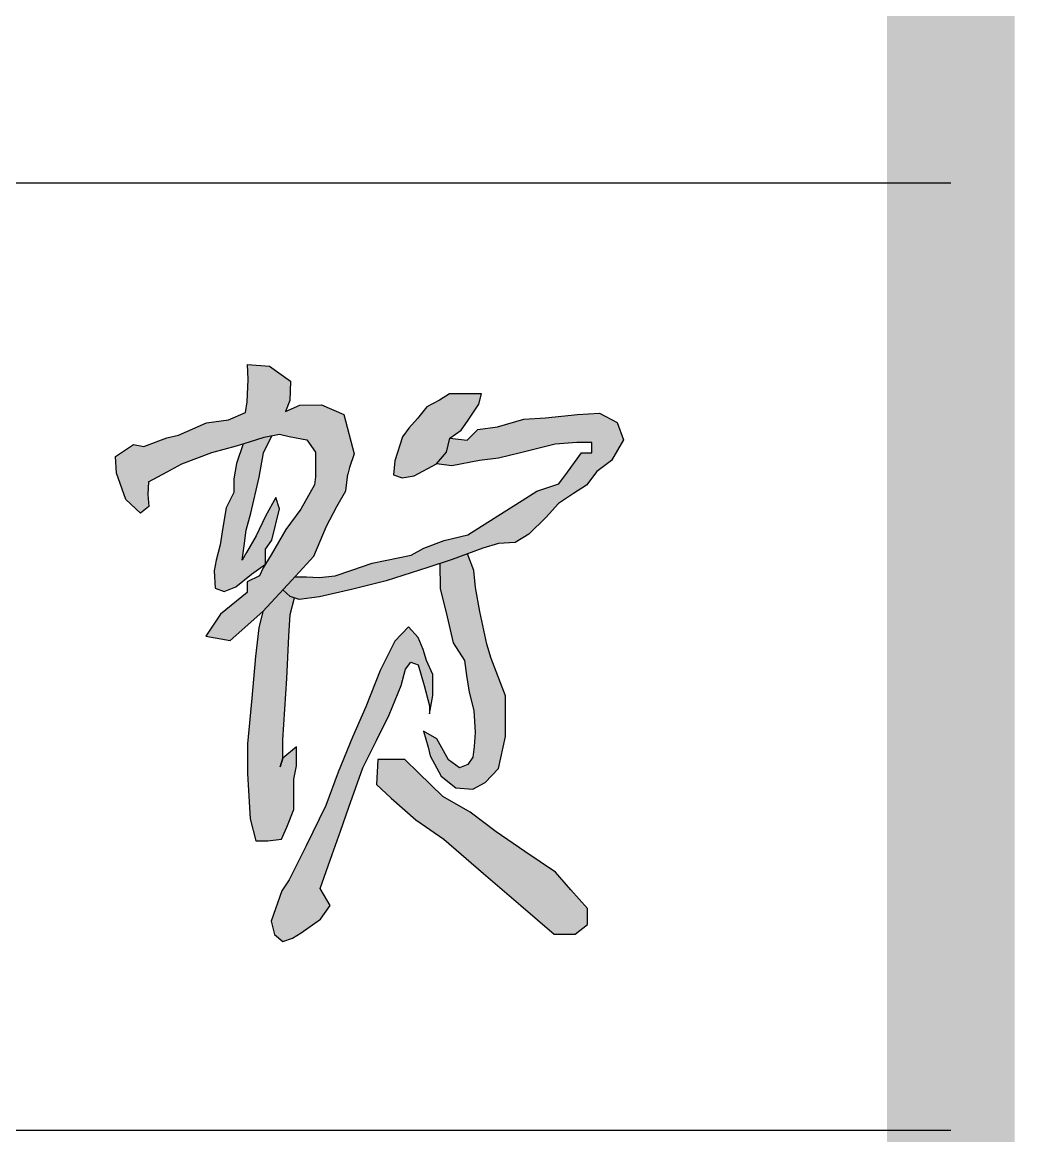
# Model space of a CAD drawing. Extents: x 14207793 to 14719554, y -1675802 to -1228715.
# Drawn here: x 14515102 to 14515880, y -1405236 to -1404364 of the extents above; entities that cross this region are included whole.
import ezdxf

# ---------------------------------------------------------------- set-up
doc = ezdxf.new("R2010")
doc.units = 0
doc.header["$LTSCALE"] = 500
doc.header["$MEASUREMENT"] = 0
doc.layers.get('0').update_dxf_attribs({"linetype": 'CONTINUOUS'})
doc.layers.add('PUB_TITLE', color=4, linetype='CONTINUOUS')

# ---------------------------------------------------------------- blocks, each defined once
blk = doc.blocks.new('54598989')
for points in [[(3421252.3, -2078056.8), (3421316.2, -2078044.6), (3421355.7, -2078054.1), (3421429.1, -2078067.7), (3421465.8, -2078119.3), (3421465.8, -2078221.2), (3421461.7, -2078255.2), (3421404.6, -2078355.7), (3421342.1, -2078441.3), (3421280.9, -2078546.3), (3421248.3, -2078600.6), (3421232, -2078633.2), (3421181.7, -2078659), (3421181.7, -2078702.6), (3421069.9, -2078793.5), (3421008.4, -2078884.3), (3421110, -2078903), (3421246.4, -2078782.8), (3421366.7, -2078651.9), (3421458.1, -2078552.5), (3421511.1, -2078427.4), (3421553.9, -2078344.6), (3421591.4, -2078280.5), (3421600, -2078211.4), (3421607.3, -2078182.4), (3421626.6, -2078125.6), (3421583, -2077962.1), (3421489.8, -2077922.3), (3421400.3, -2077923.5), (3421341.1, -2077950.1), (3421358, -2077904.1), (3421361.6, -2077823.2), (3421274.5, -2077761.5), (3421182.6, -2077754.3), (3421185, -2077817.1), (3421181.4, -2077910.2), (3421174.1, -2077953.7), (3421104, -2077985.1), (3421012, -2077997.2), (3420894.7, -2078048), (3420846.3, -2078060), (3420750.7, -2078095.1), (3420708.4, -2078086.6), (3420633.5, -2078137.5), (3420637.7, -2078206.8), (3420675.5, -2078316), (3420736.5, -2078372.7), (3420772.2, -2078345.4), (3420768, -2078295), (3420770.1, -2078242.5), (3420848.5, -2078200.8), (3420909.8, -2078168.3), (3421033.4, -2078120.7), (3421136.8, -2078093.5), (3421191.2, -2078075.9)], [(3422024.9, -2078060.3), (3422071.9, -2078027.4), (3422098.5, -2077989.8), (3422144.6, -2077920), (3422156.6, -2077875.8), (3422023.3, -2077875.8), (3421981, -2077902.4), (3421929.4, -2077930.4), (3421890.2, -2077978.9), (3421854.2, -2078019.6), (3421827.6, -2078055.6), (3421796.2, -2078155.7), (3421790, -2078213.6), (3421826, -2078226.1), (3421876.1, -2078218.3), (3421968.5, -2078168.2), (3422010.8, -2078119.7)], [(3421932.5, -2078598.9), (3422033.8, -2078565.9), (3422161.4, -2078518.1), (3422227.4, -2078499.9), (3422296.8, -2078495.4), (3422353.8, -2078460.1), (3422425.7, -2078389.1), (3422477, -2078333.4), (3422539.6, -2078291.3), (3422593.1, -2078256), (3422636.4, -2078200.3), (3422697.1, -2078154.1), (3422747.7, -2078068.3), (3422720.9, -2077995.8), (3422646.8, -2077956.4), (3422555.3, -2077962.7), (3422422.8, -2077976.9), (3422332.9, -2077981.6), (3422222.5, -2078013.1), (3422140.5, -2078024.2), (3422096.4, -2078069.9), (3422024.9, -2078060.3), (3422010.8, -2078119.7), (3421968.5, -2078168.2), (3422032.5, -2078175.5), (3422148.5, -2078153.2), (3422226.6, -2078144.3), (3422318.1, -2078122), (3422463.2, -2078086.3), (3422552.4, -2078079.6), (3422614.9, -2078079.6), (3422614.9, -2078122.4), (3422572.6, -2078122.4), (3422514.5, -2078202.3), (3422478.8, -2078251.3), (3422386.1, -2078282.1), (3422325.3, -2078320.4), (3422251.2, -2078367.2), (3422098.9, -2078463.4), (3422001, -2078486.1), (3421915.6, -2078518), (3421863.2, -2078547.6), (3421700.9, -2078581.5), (3421616.6, -2078610.5), (3421547.1, -2078634.4), (3421481.1, -2078641.2), (3421427.6, -2078638.5), (3421379, -2078638.5), (3421366.7, -2078651.9), (3421330, -2078691.8), (3421360.4, -2078719.7), (3421396.8, -2078732.2), (3421482.2, -2078720.9), (3421621.1, -2078689), (3421759.5, -2078654.6)], [(3421230.7, -2078222.6), (3421248.8, -2078121.3), (3421284.3, -2078050.7), (3421252.3, -2078056.8), (3421191.2, -2078075.9), (3421164, -2078084.7), (3421136, -2078165.9), (3421124.9, -2078229.7), (3421124.9, -2078286.6), (3421093, -2078350.4), (3421079.2, -2078432.8), (3421068.1, -2078504.9), (3421051.4, -2078568.7), (3421043.1, -2078613.1), (3421047.3, -2078685.3), (3421084.8, -2078699.2), (3421133.4, -2078679.7), (3421198.6, -2078627), (3421257.8, -2078584.8), (3421257.8, -2078523), (3421283.3, -2078485.5), (3421315.3, -2078355.1), (3421300, -2078307.9), (3421256.9, -2078385.6), (3421218.1, -2078467.5), (3421177.8, -2078536.8), (3421159.7, -2078567.9), (3421168.1, -2078509), (3421177.3, -2078444.2), (3421195.9, -2078373.1)], [(3422150, -2078782.7), (3422131.8, -2078682.1), (3422123.8, -2078611.7), (3422097.6, -2078542), (3422033.8, -2078565.9), (3421983.2, -2078582.4), (3421984.8, -2078686.2), (3422012.9, -2078804.9), (3422038.4, -2078912), (3422085.5, -2078986.4), (3422093.5, -2079048.8), (3422105.6, -2079117.2), (3422123.8, -2079193.6), (3422129.8, -2079286.2), (3422125.8, -2079344.5), (3422119.7, -2079388.8), (3422099.6, -2079418.9), (3422065.4, -2079433), (3422019, -2079398.8), (3421970.7, -2079312.3), (3421914.3, -2079280.1), (3421934.5, -2079346.5), (3421942.5, -2079382.7), (3421988.8, -2079467.2), (3422049.3, -2079515.5), (3422119.7, -2079521.5), (3422172.1, -2079493.4), (3422226.4, -2079435), (3422256.6, -2079302.3), (3422256.6, -2079132.7), (3422196.3, -2078977.8), (3422178.1, -2078917.5)], [(3421346, -2079061.6), (3421354.9, -2078884.3), (3421359.5, -2078794.4), (3421378.6, -2078726), (3421360.4, -2078719.7), (3421330, -2078691.8), (3421246.4, -2078782.8), (3421229, -2078850.8), (3421215.5, -2078969.8), (3421199.8, -2079142.6), (3421182.5, -2079333.3), (3421182.5, -2079455.7), (3421193, -2079644.3), (3421217.7, -2079736.3), (3421267.2, -2079736.3), (3421323.3, -2079729.6), (3421345.8, -2079680.2), (3421375, -2079606.1), (3421375, -2079532), (3421375, -2079480.4), (3421386.3, -2079424.3), (3421386.3, -2079386.1), (3421386.3, -2079345.7), (3421330.1, -2079392.8), (3421330.1, -2079316.5)], [(3421484.5, -2079935.1), (3421526.9, -2080005.7), (3421486.5, -2080062.3), (3421405.7, -2080118.8), (3421369.3, -2080141), (3421328.9, -2080155.1), (3421294.6, -2080126.9), (3421280.4, -2080070.3), (3421324.9, -2079945.2), (3421355.2, -2079898.7), (3421425.9, -2079756.9), (3421508.7, -2079589.4), (3421559.2, -2079450.1), (3421619.9, -2079304.7), (3421674.5, -2079178.9), (3421735.2, -2079027.5), (3421795.8, -2078906.3), (3421852.3, -2078845.8), (3421892.8, -2078890.2), (3421913, -2078940.7), (3421927.6, -2078985.9), (3421953.5, -2079044.2), (3421953.5, -2079078.3), (3421953.5, -2079132), (3421939.3, -2079207.5), (3421939.3, -2079175.2), (3421917.1, -2079090.4), (3421892.8, -2079003.6), (3421862.5, -2078993.5), (3421840.3, -2079021.8), (3421822.1, -2079090.4), (3421771.6, -2079211.5), (3421719.1, -2079318.5), (3421663, -2079432.8), (3421604.8, -2079596.8), (3421569.4, -2079696.8), (3421535, -2079793.8)], [(3421995.2, -2079551.4), (3421894.6, -2079453.1), (3421837.7, -2079397.6), (3421759.6, -2079397.6), (3421725.3, -2079397.6), (3421719.4, -2079501.8), (3421780.8, -2079559.6), (3421883.6, -2079648.8), (3421999.7, -2079729.1), (3422165, -2079872), (3422320.4, -2080006.2), (3422458.1, -2080125.2), (3422546.6, -2080125.2), (3422596.9, -2080084.3), (3422596.9, -2080018.1), (3422528.3, -2079940.4), (3422463.9, -2079867.4), (3422336.2, -2079780.4), (3422217.2, -2079699.3), (3422109.5, -2079617.6)]]:
    blk.add_hatch(color=256).paths.add_polyline_path(points)
for p, q in [((3421185, -2077817.1), (3421182.6, -2077754.3)), ((3421182.6, -2077754.3), (3421274.5, -2077761.5)), ((3421274.5, -2077761.5), (3421361.6, -2077823.2)), ((3421181.4, -2077910.2), (3421185, -2077817.1)), ((3421361.6, -2077823.2), (3421358, -2077904.1)), ((3422023.3, -2077875.8), (3421981, -2077902.4)), ((3422156.6, -2077875.8), (3422023.3, -2077875.8)), ((3422144.6, -2077920), (3422156.6, -2077875.8)), ((3421174.1, -2077953.7), (3421181.4, -2077910.2)), ((3421358, -2077904.1), (3421341.1, -2077950.1)), ((3421341.1, -2077950.1), (3421400.3, -2077923.5)), ((3421400.3, -2077923.5), (3421489.8, -2077922.3)), ((3421489.8, -2077922.3), (3421583, -2077962.1)), ((3421929.4, -2077930.4), (3421890.2, -2077978.9)), ((3421981, -2077902.4), (3421929.4, -2077930.4)), ((3422098.5, -2077989.8), (3422144.6, -2077920)), ((3421012, -2077997.2), (3421104, -2077985.1)), ((3421104, -2077985.1), (3421174.1, -2077953.7)), ((3421583, -2077962.1), (3421626.6, -2078125.6)), ((3421890.2, -2077978.9), (3421854.2, -2078019.6)), ((3422071.9, -2078027.4), (3422098.5, -2077989.8)), ((3422222.5, -2078013.1), (3422332.9, -2077981.6)), ((3422332.9, -2077981.6), (3422422.8, -2077976.9)), ((3422422.8, -2077976.9), (3422555.3, -2077962.7)), ((3422555.3, -2077962.7), (3422646.8, -2077956.4)), ((3422646.8, -2077956.4), (3422720.9, -2077995.8)), ((3420894.7, -2078048), (3421012, -2077997.2)), ((3421854.2, -2078019.6), (3421827.6, -2078055.6)), ((3422024.9, -2078060.3), (3422071.9, -2078027.4)), ((3422096.4, -2078069.9), (3422140.5, -2078024.2)), ((3422140.5, -2078024.2), (3422222.5, -2078013.1)), ((3422720.9, -2077995.8), (3422747.7, -2078068.3)), ((3420633.5, -2078137.5), (3420708.4, -2078086.6)), ((3420708.4, -2078086.6), (3420750.7, -2078095.1)), ((3420750.7, -2078095.1), (3420846.3, -2078060)), ((3420846.3, -2078060), (3420894.7, -2078048)), ((3421164, -2078084.7), (3421136, -2078165.9)), ((3421136.8, -2078093.5), (3421191.2, -2078075.9)), ((3421191.2, -2078075.9), (3421252.3, -2078056.8)), ((3421248.8, -2078121.3), (3421284.3, -2078050.7)), ((3421252.3, -2078056.8), (3421316.2, -2078044.6)), ((3421316.2, -2078044.6), (3421355.7, -2078054.1)), ((3421355.7, -2078054.1), (3421429.1, -2078067.7)), ((3421429.1, -2078067.7), (3421465.8, -2078119.3)), ((3421827.6, -2078055.6), (3421796.2, -2078155.7)), ((3422010.8, -2078119.7), (3422024.9, -2078060.3)), ((3422024.9, -2078060.3), (3422096.4, -2078069.9)), ((3422463.2, -2078086.3), (3422318.1, -2078122)), ((3422552.4, -2078079.6), (3422463.2, -2078086.3)), ((3422614.9, -2078079.6), (3422552.4, -2078079.6)), ((3422614.9, -2078122.4), (3422614.9, -2078079.6)), ((3422747.7, -2078068.3), (3422697.1, -2078154.1)), ((3420909.8, -2078168.3), (3421033.4, -2078120.7)), ((3421033.4, -2078120.7), (3421136.8, -2078093.5)), ((3421230.7, -2078222.6), (3421248.8, -2078121.3)), ((3421465.8, -2078119.3), (3421465.8, -2078221.2)), ((3421626.6, -2078125.6), (3421607.3, -2078182.4)), ((3421968.5, -2078168.2), (3422010.8, -2078119.7)), ((3422318.1, -2078122), (3422226.6, -2078144.3)), ((3422514.5, -2078202.3), (3422572.6, -2078122.4)), ((3422572.6, -2078122.4), (3422614.9, -2078122.4)), ((3420637.7, -2078206.8), (3420633.5, -2078137.5)), ((3420848.5, -2078200.8), (3420909.8, -2078168.3)), ((3421136, -2078165.9), (3421124.9, -2078229.7)), ((3421796.2, -2078155.7), (3421790, -2078213.6)), ((3421876.1, -2078218.3), (3421968.5, -2078168.2)), ((3422032.5, -2078175.5), (3421968.5, -2078168.2)), ((3422148.5, -2078153.2), (3422032.5, -2078175.5)), ((3422226.6, -2078144.3), (3422148.5, -2078153.2)), ((3422697.1, -2078154.1), (3422636.4, -2078200.3)), ((3420675.5, -2078316), (3420637.7, -2078206.8)), ((3420770.1, -2078242.5), (3420848.5, -2078200.8)), ((3421195.9, -2078373.1), (3421230.7, -2078222.6)), ((3421465.8, -2078221.2), (3421461.7, -2078255.2)), ((3421591.4, -2078280.5), (3421600, -2078211.4)), ((3421607.3, -2078182.4), (3421600, -2078211.4)), ((3421790, -2078213.6), (3421826, -2078226.1)), ((3421826, -2078226.1), (3421876.1, -2078218.3)), ((3422478.8, -2078251.3), (3422514.5, -2078202.3)), ((3422636.4, -2078200.3), (3422593.1, -2078256)), ((3420770.1, -2078242.5), (3420768, -2078295)), ((3421124.9, -2078229.7), (3421124.9, -2078286.6)), ((3421461.7, -2078255.2), (3421404.6, -2078355.7)), ((3422386.1, -2078282.1), (3422478.8, -2078251.3)), ((3422593.1, -2078256), (3422539.6, -2078291.3)), ((3420736.5, -2078372.7), (3420675.5, -2078316)), ((3420768, -2078295), (3420772.2, -2078345.4)), ((3421124.9, -2078286.6), (3421093, -2078350.4)), ((3421300, -2078307.9), (3421256.9, -2078385.6)), ((3421315.3, -2078355.1), (3421300, -2078307.9)), ((3421553.9, -2078344.6), (3421591.4, -2078280.5)), ((3422325.3, -2078320.4), (3422386.1, -2078282.1)), ((3422539.6, -2078291.3), (3422477, -2078333.4)), ((3420772.2, -2078345.4), (3420736.5, -2078372.7)), ((3421093, -2078350.4), (3421079.2, -2078432.8)), ((3421283.3, -2078485.5), (3421315.3, -2078355.1)), ((3421404.6, -2078355.7), (3421342.1, -2078441.3)), ((3421511.1, -2078427.4), (3421553.9, -2078344.6)), ((3422251.2, -2078367.2), (3422325.3, -2078320.4)), ((3422477, -2078333.4), (3422425.7, -2078389.1)), ((3421177.3, -2078444.2), (3421195.9, -2078373.1)), ((3421256.9, -2078385.6), (3421218.1, -2078467.5)), ((3422098.9, -2078463.4), (3422251.2, -2078367.2)), ((3422425.7, -2078389.1), (3422353.8, -2078460.1)), ((3421079.2, -2078432.8), (3421068.1, -2078504.9)), ((3421168.1, -2078509), (3421177.3, -2078444.2)), ((3421342.1, -2078441.3), (3421280.9, -2078546.3)), ((3421458.1, -2078552.5), (3421511.1, -2078427.4)), ((3421218.1, -2078467.5), (3421177.8, -2078536.8)), ((3421257.8, -2078523), (3421283.3, -2078485.5)), ((3421283.3, -2078485.5), (3421283.3, -2078485.5)), ((3421915.6, -2078518), (3422001, -2078486.1)), ((3422001, -2078486.1), (3422098.9, -2078463.4)), ((3422227.4, -2078499.9), (3422161.4, -2078518.1)), ((3422296.8, -2078495.4), (3422227.4, -2078499.9)), ((3422353.8, -2078460.1), (3422296.8, -2078495.4)), ((3421068.1, -2078504.9), (3421051.4, -2078568.7)), ((3421159.7, -2078567.9), (3421168.1, -2078509)), ((3421177.8, -2078536.8), (3421159.7, -2078567.9)), ((3421280.9, -2078546.3), (3421248.3, -2078600.6)), ((3421257.8, -2078584.8), (3421257.8, -2078523)), ((3421700.9, -2078581.5), (3421863.2, -2078547.6)), ((3421863.2, -2078547.6), (3421915.6, -2078518)), ((3422161.4, -2078518.1), (3422033.8, -2078565.9)), ((3422123.8, -2078611.7), (3422097.6, -2078542)), ((3421051.4, -2078568.7), (3421043.1, -2078613.1)), ((3421198.6, -2078627), (3421257.8, -2078584.8)), ((3421366.7, -2078651.9), (3421458.1, -2078552.5)), ((3421616.6, -2078610.5), (3421700.9, -2078581.5)), ((3422033.8, -2078565.9), (3421932.5, -2078598.9)), ((3421983.2, -2078582.4), (3421984.8, -2078686.2)), ((3421043.1, -2078613.1), (3421047.3, -2078685.3)), ((3421133.4, -2078679.7), (3421198.6, -2078627)), ((3421232, -2078633.2), (3421181.7, -2078659)), ((3421248.3, -2078600.6), (3421232, -2078633.2)), ((3421379, -2078638.5), (3421427.6, -2078638.5)), ((3421427.6, -2078638.5), (3421481.1, -2078641.2)), ((3421481.1, -2078641.2), (3421547.1, -2078634.4)), ((3421547.1, -2078634.4), (3421616.6, -2078610.5)), ((3421932.5, -2078598.9), (3421759.5, -2078654.6)), ((3422131.8, -2078682.1), (3422123.8, -2078611.7)), ((3421047.3, -2078685.3), (3421084.8, -2078699.2)), ((3421084.8, -2078699.2), (3421133.4, -2078679.7)), ((3421181.7, -2078659), (3421181.7, -2078702.6)), ((3421246.4, -2078782.8), (3421366.7, -2078651.9)), ((3421621.1, -2078689), (3421482.2, -2078720.9)), ((3421759.5, -2078654.6), (3421621.1, -2078689)), ((3421984.8, -2078686.2), (3422012.9, -2078804.9)), ((3422150, -2078782.7), (3422131.8, -2078682.1)), ((3421181.7, -2078702.6), (3421069.9, -2078793.5)), ((3421360.4, -2078719.7), (3421330, -2078691.8)), ((3421359.5, -2078794.4), (3421378.6, -2078726)), ((3421396.8, -2078732.2), (3421360.4, -2078719.7)), ((3421482.2, -2078720.9), (3421396.8, -2078732.2)), ((3421069.9, -2078793.5), (3421008.4, -2078884.3)), ((3421110, -2078903), (3421246.4, -2078782.8)), ((3421246.4, -2078782.8), (3421229, -2078850.8)), ((3421354.9, -2078884.3), (3421359.5, -2078794.4)), ((3422012.9, -2078804.9), (3422038.4, -2078912)), ((3422178.1, -2078917.5), (3422150, -2078782.7)), ((3421229, -2078850.8), (3421215.5, -2078969.8)), ((3421852.3, -2078845.8), (3421795.8, -2078906.3)), ((3421892.8, -2078890.2), (3421852.3, -2078845.8)), ((3421008.4, -2078884.3), (3421008.4, -2078884.3)), ((3421008.4, -2078884.3), (3421110, -2078903)), ((3421346, -2079061.6), (3421354.9, -2078884.3)), ((3421795.8, -2078906.3), (3421735.2, -2079027.5)), ((3421913, -2078940.7), (3421892.8, -2078890.2)), ((3422038.4, -2078912), (3422085.5, -2078986.4)), ((3422196.3, -2078977.8), (3422178.1, -2078917.5)), ((3421927.6, -2078985.9), (3421913, -2078940.7)), ((3421215.5, -2078969.8), (3421199.8, -2079142.6)), ((3421840.3, -2079021.8), (3421862.5, -2078993.5)), ((3421862.5, -2078993.5), (3421892.8, -2079003.6)), ((3421892.8, -2079003.6), (3421892.8, -2079003.6)), ((3421892.8, -2079003.6), (3421917.1, -2079090.4)), ((3421953.5, -2079044.2), (3421927.6, -2078985.9)), ((3422085.5, -2078986.4), (3422093.5, -2079048.8)), ((3422256.6, -2079132.7), (3422196.3, -2078977.8)), ((3421735.2, -2079027.5), (3421674.5, -2079178.9)), ((3421822.1, -2079090.4), (3421840.3, -2079021.8)), ((3421953.5, -2079078.3), (3421953.5, -2079044.2)), ((3422093.5, -2079048.8), (3422105.6, -2079117.2)), ((3421330.1, -2079316.5), (3421346, -2079061.6)), ((3421771.6, -2079211.5), (3421822.1, -2079090.4)), ((3421917.1, -2079090.4), (3421939.3, -2079175.2)), ((3421953.5, -2079132), (3421953.5, -2079078.3)), ((3421199.8, -2079142.6), (3421182.5, -2079333.3)), ((3421939.3, -2079207.5), (3421953.5, -2079132)), ((3422105.6, -2079117.2), (3422123.8, -2079193.6)), ((3422256.6, -2079302.3), (3422256.6, -2079132.7)), ((3421674.5, -2079178.9), (3421619.9, -2079304.7)), ((3421939.3, -2079175.2), (3421939.3, -2079207.5)), ((3422123.8, -2079193.6), (3422129.8, -2079286.2)), ((3421719.1, -2079318.5), (3421771.6, -2079211.5)), ((3421970.7, -2079312.3), (3421914.3, -2079280.1)), ((3421914.3, -2079280.1), (3421934.5, -2079346.5)), ((3422129.8, -2079286.2), (3422125.8, -2079344.5)), ((3421182.5, -2079333.3), (3421182.5, -2079455.7)), ((3421330.1, -2079392.8), (3421330.1, -2079316.5)), ((3421619.9, -2079304.7), (3421559.2, -2079450.1)), ((3421663, -2079432.8), (3421719.1, -2079318.5)), ((3422019, -2079398.8), (3421970.7, -2079312.3)), ((3422226.4, -2079435), (3422256.6, -2079302.3)), ((3421386.3, -2079345.7), (3421330.1, -2079392.8)), ((3421386.3, -2079386.1), (3421386.3, -2079345.7)), ((3421386.3, -2079345.7), (3421386.3, -2079345.7)), ((3421934.5, -2079346.5), (3421942.5, -2079382.7)), ((3421942.5, -2079382.7), (3421988.8, -2079467.2)), ((3422125.8, -2079344.5), (3422119.7, -2079388.8)), ((3421330.1, -2079392.8), (3421318.8, -2079428.8)), ((3421318.8, -2079428.8), (3421330.1, -2079392.8)), ((3421375, -2079480.4), (3421386.3, -2079424.3)), ((3421386.3, -2079424.3), (3421386.3, -2079386.1)), ((3421725.3, -2079397.6), (3421719.4, -2079501.8)), ((3421759.6, -2079397.6), (3421725.3, -2079397.6)), ((3421837.7, -2079397.6), (3421759.6, -2079397.6)), ((3421894.6, -2079453.1), (3421837.7, -2079397.6)), ((3422065.4, -2079433), (3422019, -2079398.8)), ((3422099.6, -2079418.9), (3422065.4, -2079433)), ((3422119.7, -2079388.8), (3422099.6, -2079418.9)), ((3421182.5, -2079455.7), (3421193, -2079644.3)), ((3421559.2, -2079450.1), (3421508.7, -2079589.4)), ((3421604.8, -2079596.8), (3421663, -2079432.8)), ((3421995.2, -2079551.4), (3421894.6, -2079453.1)), ((3421988.8, -2079467.2), (3422049.3, -2079515.5)), ((3422172.1, -2079493.4), (3422226.4, -2079435)), ((3421375, -2079532), (3421375, -2079480.4)), ((3421719.4, -2079501.8), (3421780.8, -2079559.6)), ((3421719.4, -2079501.8), (3421719.4, -2079501.8)), ((3422049.3, -2079515.5), (3422119.7, -2079521.5)), ((3422119.7, -2079521.5), (3422172.1, -2079493.4)), ((3421375, -2079606.1), (3421375, -2079532)), ((3421780.8, -2079559.6), (3421883.6, -2079648.8)), ((3422109.5, -2079617.6), (3421995.2, -2079551.4)), ((3421345.8, -2079680.2), (3421375, -2079606.1)), ((3421508.7, -2079589.4), (3421425.9, -2079756.9)), ((3421569.4, -2079696.8), (3421604.8, -2079596.8)), ((3421193, -2079644.3), (3421217.7, -2079736.3)), ((3421883.6, -2079648.8), (3421999.7, -2079729.1)), ((3422217.2, -2079699.3), (3422109.5, -2079617.6)), ((3421323.3, -2079729.6), (3421345.8, -2079680.2)), ((3421535, -2079793.8), (3421569.4, -2079696.8)), ((3422336.2, -2079780.4), (3422217.2, -2079699.3)), ((3421217.7, -2079736.3), (3421267.2, -2079736.3)), ((3421267.2, -2079736.3), (3421323.3, -2079729.6)), ((3421267.2, -2079736.3), (3421267.2, -2079736.3)), ((3421999.7, -2079729.1), (3422165, -2079872)), ((3421425.9, -2079756.9), (3421355.2, -2079898.7)), ((3421484.5, -2079935.1), (3421535, -2079793.8)), ((3422463.9, -2079867.4), (3422336.2, -2079780.4)), ((3422165, -2079872), (3422320.4, -2080006.2)), ((3422528.3, -2079940.4), (3422463.9, -2079867.4)), ((3421355.2, -2079898.7), (3421324.9, -2079945.2)), ((3421526.9, -2080005.7), (3421484.5, -2079935.1)), ((3422596.9, -2080018.1), (3422528.3, -2079940.4)), ((3421324.9, -2079945.2), (3421280.4, -2080070.3)), ((3421486.5, -2080062.3), (3421526.9, -2080005.7)), ((3422320.4, -2080006.2), (3422458.1, -2080125.2)), ((3422596.9, -2080084.3), (3422596.9, -2080018.1)), ((3421280.4, -2080070.3), (3421294.6, -2080126.9)), ((3421405.7, -2080118.8), (3421486.5, -2080062.3)), ((3421486.5, -2080062.3), (3421486.5, -2080062.3)), ((3421369.3, -2080141), (3421405.7, -2080118.8)), ((3422458.1, -2080125.2), (3422546.6, -2080125.2)), ((3422546.6, -2080125.2), (3422596.9, -2080084.3)), ((3421294.6, -2080126.9), (3421328.9, -2080155.1)), ((3421328.9, -2080155.1), (3421369.3, -2080141))]:
    blk.add_line(p, q)

msp = doc.modelspace()

# ---------------------------------------------------------------- linework, layer by layer
at = {"color": 4, "const_width": 59.39}
msp.add_lwpolyline([(14515830, -1417567.5), (14510830, -1417567.5), (14510830, -1385308.58), (14515830, -1385308.58)], close=True, dxfattribs=at)
at = {"layer": 'PUB_TITLE'}
for p, q in [((14510830, -1404489.65), (14515830, -1404489.65, -1000)), ((14510830, -1405232), (14515830, -1405232, -1000))]:
    msp.add_line(p, q, dxfattribs=at)
for points, const_width in [([(14459930, -1417567.5), (14515830, -1417567.5), (14515830, -1377567.5), (14459930, -1377567.5)], 100), ([(14510830, -1401520.25), (14515830, -1401520.25), (14515830, -1407459.05), (14510830, -1407459.05)], 59.39)]:
    msp.add_lwpolyline(points, close=True, dxfattribs=dict(at, const_width=const_width))

# ---------------------------------------------------------------- block references
at = {"xscale": 0.1882950709685683, "yscale": 0.1882950732875615, "zscale": 0.1882950732865413}
msp.add_blockref('54598989', (13871086.98, -1013401.12, -14501.3), dxfattribs=at)

doc.saveas('drawing.dxf')
